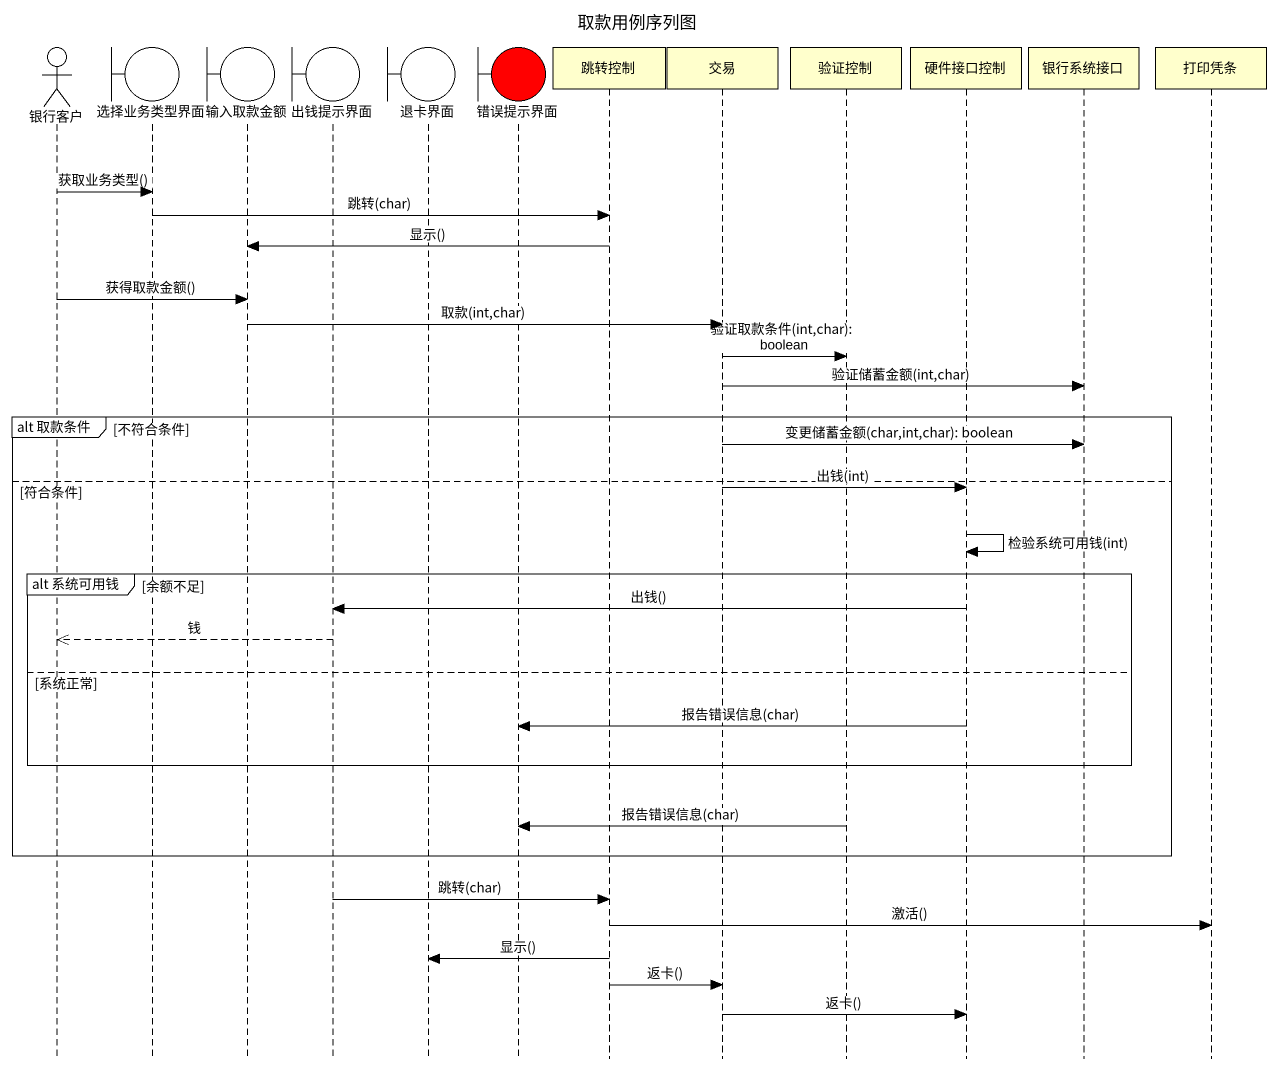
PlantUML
@startuml
title 取款用例序列图
hide footbox
actor 银行客户
boundary 选择业务类型界面
boundary 输入取款金额
boundary 出钱提示界面
boundary 退卡界面
boundary 错误提示界面 #FF0000
participant 跳转控制
participant 交易
participant 验证控制
participant 硬件接口控制
participant 银行系统接口
participant 打印凭条

银行客户 -> 选择业务类型界面 : 获取业务类型()
选择业务类型界面 -> 跳转控制 : 跳转(char)
跳转控制 -> 输入取款金额 : 显示()
银行客户 -> 输入取款金额 : 获得取款金额()
输入取款金额 -> 交易 : 取款(int,char)
交易 -> 验证控制 : 验证取款条件(int,char): boolean
交易 -> 银行系统接口 : 验证储蓄金额(int,char)
group alt 取款条件 [不符合条件]
  交易 -> 银行系统接口 : 变更储蓄金额(char,int,char): boolean
else 符合条件
  交易 -> 硬件接口控制 : 出钱(int)
  硬件接口控制 -> 硬件接口控制 : 检验系统可用钱(int)
  group alt 系统可用钱 [余额不足]
    硬件接口控制 -> 出钱提示界面 : 出钱()
    出钱提示界面 -->> 银行客户 : 钱
  else 系统正常
    硬件接口控制 -> 错误提示界面 : 报告错误信息(char)
  end
  验证控制 -> 错误提示界面 : 报告错误信息(char)
end
出钱提示界面 -> 跳转控制 : 跳转(char)
跳转控制 -> 打印凭条 : 激活()
跳转控制 -> 退卡界面 : 显示()
跳转控制 -> 交易 : 返卡()
交易 -> 硬件接口控制 : 返卡()
@enduml
